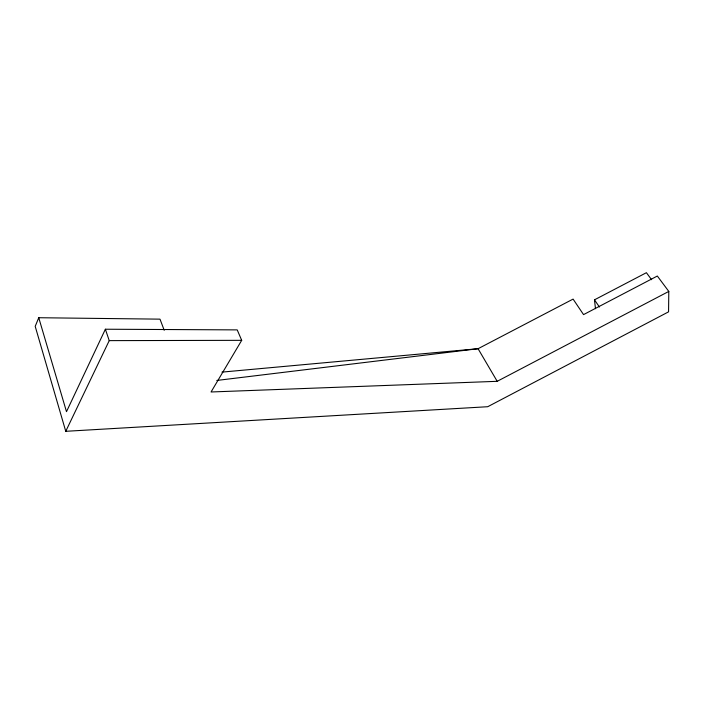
<?xml version="1.0" encoding="UTF-8"?>
<svg xmlns="http://www.w3.org/2000/svg" width="704" height="704" viewBox="0 0 704 704"><rect width="100%" height="100%" fill="white"/><g stroke="black" fill="none" stroke-linecap="round" stroke-linejoin="round"><path stroke-width="1.06" d="M216.779 380.45L478.069 348.718L573.091 299.094L583.554 314.618L657.334 276.03L668.8 291.421L668.562 311.846L487.714 406.718L65.754 431.306L35.2 326.348L38.746 317.724L160.002 319.15L164.217 330.282M668.8 291.421L497.2 381.313L211.059 391.978L241.701 340.331L237.213 329.886L105.371 329.226L66.493 411.673L38.746 317.724M65.754 431.306L109.234 340.63L105.371 329.226M595.487 308.722L594.484 299.834L646.404 272.694L651.587 279.708M221.962 372.117L478.069 348.718L497.2 381.313M109.234 340.63L241.701 340.331M594.484 299.834L599.421 306.997"/></g></svg>
